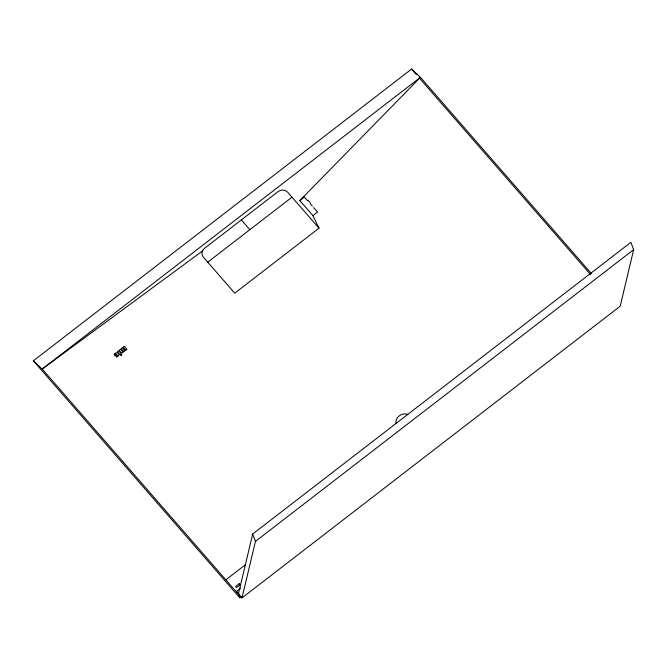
<?xml version="1.0" encoding="UTF-8"?>
<svg xmlns="http://www.w3.org/2000/svg" width="667" height="667" viewBox="0 0 667 667"><rect width="100%" height="100%" fill="white"/><g stroke="black" fill="none" stroke-linecap="round" stroke-linejoin="round"><path stroke-width="1" d="M240.654 588.119L236.535 591.296L241.996 597.924L620.193 306.203L633.65 249.658L630.865 242.321L252.668 534.034L238.503 593.555L239.837 597.824L241.479 596.556M241.996 597.924L255.453 541.379L252.668 534.034M202.526 250.959L202.926 250.183A6.962 6.387 -17.3 0 1 204.686 248.207L278.047 191.612A6.962 6.387 -17.3 0 1 287.752 192.288L319.018 228.181L234.751 293.18L203.485 257.287A6.962 6.387 -17.3 0 1 202.526 250.959L42.229 369.034L33.35 360.797L411.547 69.076L420.427 77.314L591.346 273.512M319.018 228.181L312.948 215.641L299.817 200.567L420.427 77.314L42.229 369.034L238.886 594.772M207.737 262.164L292.004 197.165M299.817 200.567L304.402 197.032L307.679 200.8M312.948 215.641L317.525 212.106L313.59 207.579M255.453 541.379L633.65 249.658M225.855 579.815L245.523 564.649M308.179 200.5L310.488 203.043M411.547 69.076L416.333 74.571M419.068 77.714L590.679 274.712M310.305 203.81L312.281 206.078M241.371 219.91L249.867 229.673M33.35 360.797L239.837 597.824M236.535 591.296L236.918 592.513M395.948 423.495A8.738 8.012 -17.3 0 1 407.787 414.357M123.153 351.184L122.795 351.692L120.552 349.225L119.318 350.175C119.693 352.109 123.187 354.427 123.495 351.359L124.446 351.401L125.338 349.883L125.796 350.417L126.963 349.391L124.304 346.331L123.07 347.282C126.021 349.516 125.179 352.251 122.436 347.774L121.202 348.724L123.153 351.184M114.299 354.419L114.816 355.686L115.458 355.428C113.207 350.5 120.444 358.121 116.108 355.861C115.241 358.371 119.827 356.211 118.593 354.319C117.992 352.143 114.874 352.401 114.299 354.419M120.752 354.844C120.869 357.204 123.145 353.243 120.752 354.844M120.685 354.244L120.11 354.794L117.384 351.667L118.618 350.717L121.269 353.76L120.685 354.244M239.211 583.692L235.584 586.485L236.518 587.552L240.145 584.759L239.211 583.692"/></g></svg>
